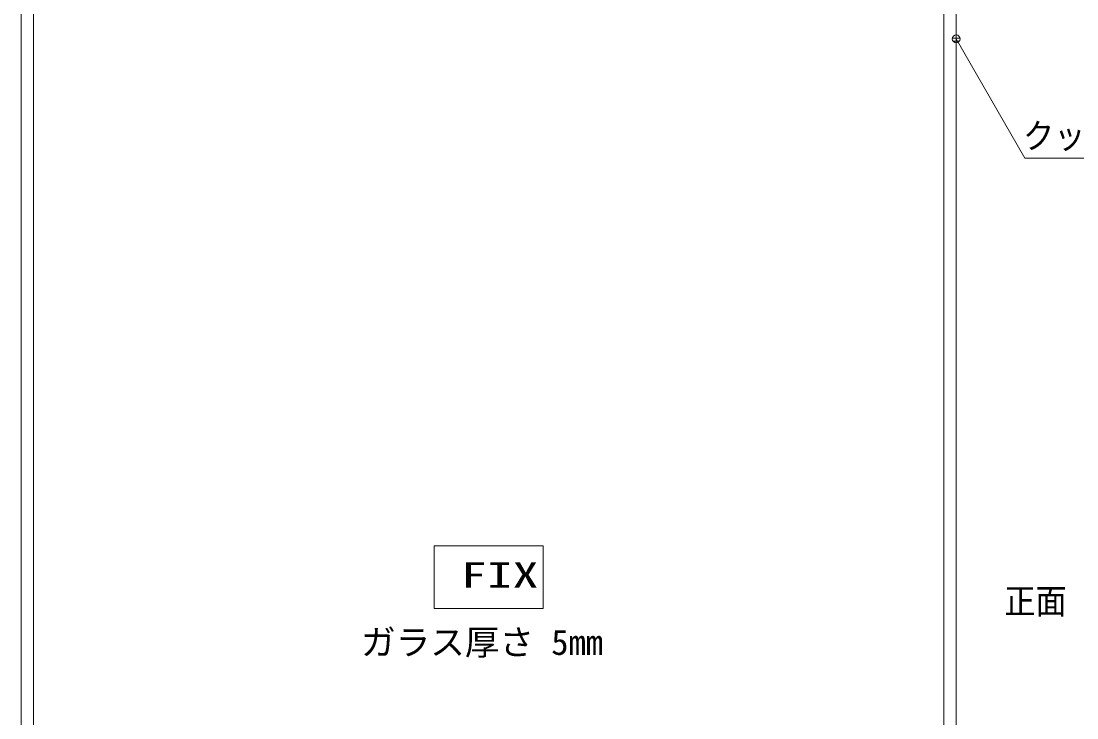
# Model space of a CAD drawing. Units: millimetres, scale not verified. Extents: x -6062 to 6062, y -3045 to 3045.
# Drawn here: x -2136 to -781, y -937 to -44 of the extents above; entities that cross this region are included whole.
import ezdxf
from ezdxf.enums import TextEntityAlignment as Align

# ---------------------------------------------------------------- set-up
doc = ezdxf.new("R2010")
doc.units = ezdxf.units.MM
doc.header["$LTSCALE"] = 20
doc.layers.add('0-3_2寸法-3', color=7, linetype='Continuous', lineweight=9)
doc.layers.add('0-4_3一般', color=7, linetype='Continuous', lineweight=9)
doc.styles.add('ＭＳ ゴシック', font='')
doc.styles.get('ＭＳ ゴシック').set_extended_font_data('MS Gothic')

# ---------------------------------------------------------------- blocks, each defined once
blk = doc.blocks.new('グループ-18')
at = {"layer": '0-4_3一般'}
for p, q in [((-6960, 7840), (-6960, -39000)), ((-6640, 7840), (-6640, -39000)), ((16720, -39000), (16720, 7840)), ((17040, -39000), (17040, 7840)), ((-6960, -38740), (-6960, 7050)), ((-6640, -38740), (-6640, 7050))]:
    blk.add_line(p, q, dxfattribs=at)
blk = doc.blocks.new('グループ-19')
at = {"layer": '0-4_3一般'}
blk.add_line((17040, 8000), (17040, -39000), dxfattribs=at)
blk = doc.blocks.new('グループ-20')
at = {"layer": '0-4_3一般'}
for name in ['グループ-19', 'グループ-18']:
    blk.add_blockref(name, (0, 0), dxfattribs=at)

msp = doc.modelspace()

# ---------------------------------------------------------------- linework, layer by layer
at = {"layer": '0-3_2寸法-3'}
for p, q in [((-930.61, -65.62), (-940.39, -65.62)), ((-935.33, -61.62), (-935.67, -61.62)), ((-935.33, -61.62), (-935.67, -61.62)), ((-931.5, -69.62), (-939.5, -69.62))]:
    msp.add_line(p, q, dxfattribs=at)
msp.add_lwpolyline([(-653.18, -219.45), (-847.26, -219.45), (-935.5, -66.61)], dxfattribs=at)
msp.add_lwpolyline([(-1605.5, -717), (-1465.5, -717), (-1465.5, -797), (-1605.5, -797)], close=True, dxfattribs=at)
msp.add_circle((-935.5, -66.61), 5.01, dxfattribs=at)
msp.add_circle((-935.5, -66.61), 5.01, dxfattribs=at)

# ---------------------------------------------------------------- block references
at = {"layer": '0-4_3一般', "xscale": 0.05, "yscale": 0.05}
msp.add_blockref('グループ-20', (-1787.5, 0), dxfattribs=at)

# ---------------------------------------------------------------- texts
at = {"layer": '0-3_2寸法-3', "style": 'ＭＳ ゴシック'}
for s, width, p in [('クッション', 0.9, (-849.76, -217.05)), ('FIX', 1.5, (-1571.25, -780.17)), ('正面', 0.9, (-873.76, -813.78))]:
    msp.add_text(s, height=32.55, dxfattribs=dict(at, width=width)).set_placement(p, align=Align.BOTTOM_LEFT)
msp.add_text('ガラス厚さ 5mm', height=32.55, dxfattribs=at).set_placement((-1699.29, -866.45), align=Align.BOTTOM_LEFT)

doc.saveas('drawing.dxf')
